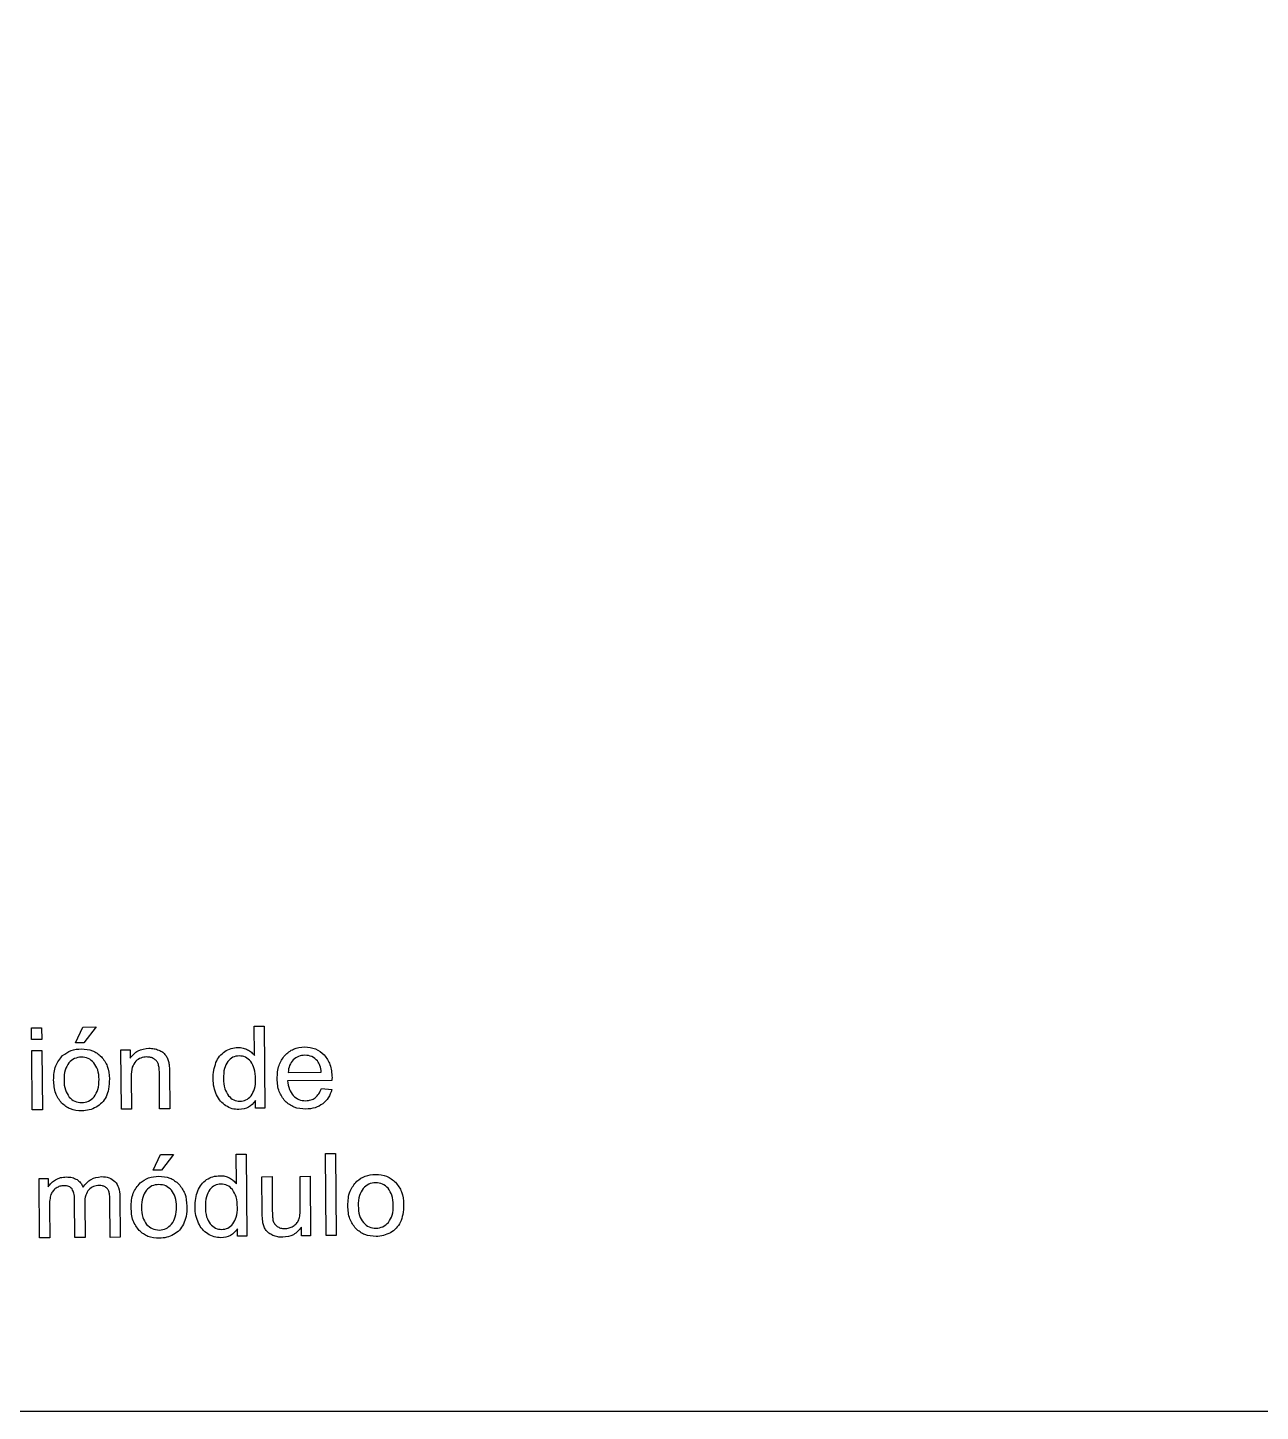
# Model space of a CAD drawing. Header units: millimetres. Extents: x -15 to 165, y 0 to 100.
# Drawn here: x 74.9 to 119.9, y 0 to 50.6 of the extents above; entities that cross this region are included whole.
import ezdxf

# ---------------------------------------------------------------- set-up
doc = ezdxf.new("R2010")
doc.units = ezdxf.units.MM
doc.layers.get('0').update_dxf_attribs({"linetype": 'CONTINUOUS'})

msp = doc.modelspace()

# ---------------------------------------------------------------- linework, layer by layer
for p, q in [((83.164, 14.088), (83.53, 14.091)), ((83.173, 13.012), (83.164, 14.088)), ((83.53, 14.091), (83.555, 11.091)), ((78.29, 13.221), (78.622, 13.224)), ((78.308, 11.048), (78.29, 13.221)), ((78.622, 13.224), (78.624, 12.915)), ((78.667, 12.238), (78.677, 11.051)), ((79.706, 11.059), (79.695, 12.381)), ((80.063, 12.399), (80.074, 11.062)), ((84.402, 12.394), (85.615, 12.404)), ((86.004, 12.104), (84.384, 12.091)), ((85.616, 11.808), (85.997, 11.764)), ((83.213, 11.088), (83.211, 11.363)), ((78.677, 11.051), (78.308, 11.048)), ((80.074, 11.062), (79.706, 11.059)), ((83.555, 11.091), (83.213, 11.088)), ((82.501, 9.4), (82.867, 9.403)), ((82.51, 8.324), (82.501, 9.4)), ((82.867, 9.403), (82.892, 6.404)), ((75.301, 8.514), (75.63, 8.516)), ((75.319, 6.34), (75.301, 8.514)), ((75.63, 8.516), (75.633, 8.212)), ((83.445, 8.581), (83.813, 8.585)), ((83.456, 7.235), (83.445, 8.581)), ((83.813, 8.585), (83.823, 7.379)), ((84.838, 8.593), (85.207, 8.596)), ((84.848, 7.429), (84.838, 8.593)), ((85.207, 8.596), (85.225, 6.423)), ((76.61, 6.351), (76.598, 7.763)), ((76.968, 7.617), (76.978, 6.354)), ((77.897, 6.362), (77.886, 7.731)), ((78.251, 7.857), (78.263, 6.365)), ((75.678, 7.471), (75.687, 6.344)), ((82.55, 6.401), (82.548, 6.675)), ((84.895, 6.42), (84.893, 6.739)), ((75.687, 6.344), (75.319, 6.34)), ((76.978, 6.354), (76.61, 6.351)), ((78.263, 6.365), (77.897, 6.362)), ((82.892, 6.404), (82.55, 6.401)), ((85.225, 6.423), (84.895, 6.42))]:
    msp.add_line(p, q)
msp.add_lwpolyline([(-13, 0), (163, 0, 0.414214), (165, 2), (165, 98, 0.414214), (163, 100), (-13, 100, 0.414214), (-15, 98), (-15, 3.001, 0.000086), (-15, 2.999), (-15, 2, 0.414214)], format="xyb", close=True)
for points in [[(75.392, 14.023), (75.395, 13.6), (75.027, 13.597), (75.023, 14.02)], [(77.385, 14.056), (76.939, 13.48), (76.634, 13.477), (76.902, 14.052)], [(75.399, 13.197), (75.417, 11.024), (75.048, 11.021), (75.03, 13.194)], [(80.217, 9.398), (79.772, 8.821), (79.467, 8.818), (79.734, 9.394)], [(86.137, 9.431), (86.162, 6.431), (85.794, 6.428), (85.769, 9.428)]]:
    msp.add_lwpolyline(points, close=True)
for points, knots in [([(76.159, 13.011), (76.259, 13.082), (76.463, 13.228), (76.713, 13.248), (76.841, 13.258)], [0, 0, 0, 0, 0.03599325, 0.07372353, 0.07372353, 0.07372353, 0.07372353]), ([(76.841, 13.258), (76.982, 13.248), (77.258, 13.229), (77.472, 13.055), (77.576, 12.97)], [0, 0, 0, 0, 0.04137942, 0.08067014, 0.08067014, 0.08067014, 0.08067014]), ([(78.624, 12.915), (78.713, 13.02), (78.893, 13.233), (79.172, 13.263), (79.313, 13.278)], [0, 0, 0, 0, 0.03972069, 0.08061728, 0.08061728, 0.08061728, 0.08061728]), ([(79.313, 13.278), (79.376, 13.276), (79.5, 13.272), (79.618, 13.231), (79.675, 13.211)], [0, 0, 0, 0, 0.01893491, 0.03699485, 0.03699485, 0.03699485, 0.03699485]), ([(79.675, 13.211), (79.725, 13.187), (79.821, 13.143), (79.89, 13.064), (79.923, 13.028)], [0, 0, 0, 0, 0.01655253, 0.03113135, 0.03113135, 0.03113135, 0.03113135]), ([(81.765, 12.751), (81.804, 12.834), (81.88, 12.996), (82.019, 13.106), (82.087, 13.16)], [0, 0, 0, 0, 0.02704852, 0.052673, 0.052673, 0.052673, 0.052673]), ([(82.087, 13.16), (82.161, 13.202), (82.312, 13.287), (82.484, 13.299), (82.571, 13.306)], [0, 0, 0, 0, 0.02529407, 0.05106588, 0.05106588, 0.05106588, 0.05106588]), ([(82.571, 13.306), (82.633, 13.303), (82.755, 13.298), (82.867, 13.249), (82.921, 13.226)], [0, 0, 0, 0, 0.01868613, 0.03624541, 0.03624541, 0.03624541, 0.03624541]), ([(82.921, 13.226), (82.97, 13.197), (83.066, 13.14), (83.137, 13.054), (83.173, 13.012)], [0, 0, 0, 0, 0.0168724, 0.03322061, 0.03322061, 0.03322061, 0.03322061]), ([(84.278, 13.017), (84.38, 13.106), (84.589, 13.289), (84.866, 13.313), (85.008, 13.326)], [0, 0, 0, 0, 0.03959806, 0.08111962, 0.08111962, 0.08111962, 0.08111962]), ([(85.008, 13.326), (85.146, 13.316), (85.415, 13.296), (85.621, 13.121), (85.722, 13.035)], [0, 0, 0, 0, 0.04028637, 0.07894998, 0.07894998, 0.07894998, 0.07894998]), ([(75.831, 12.114), (75.838, 12.297), (75.851, 12.633), (76.063, 12.892), (76.159, 13.011)], [0, 0, 0, 0, 0.05320662, 0.09786243, 0.09786243, 0.09786243, 0.09786243]), ([(76.387, 12.743), (76.335, 12.658), (76.217, 12.467), (76.212, 12.242), (76.21, 12.117)], [0, 0, 0, 0, 0.02931486, 0.06607475, 0.06607475, 0.06607475, 0.06607475]), ([(76.843, 12.953), (76.755, 12.944), (76.579, 12.925), (76.451, 12.803), (76.387, 12.743)], [0, 0, 0, 0, 0.02579577, 0.05154954, 0.05154954, 0.05154954, 0.05154954]), ([(77.301, 12.749), (77.235, 12.809), (77.106, 12.929), (76.931, 12.945), (76.843, 12.953)], [0, 0, 0, 0, 0.02577961, 0.05130489, 0.05130489, 0.05130489, 0.05130489]), ([(77.489, 12.14), (77.484, 12.261), (77.475, 12.482), (77.354, 12.666), (77.301, 12.749)], [0, 0, 0, 0, 0.03572271, 0.06482506, 0.06482506, 0.06482506, 0.06482506]), ([(77.576, 12.97), (77.66, 12.859), (77.839, 12.62), (77.857, 12.321), (77.867, 12.161)], [0, 0, 0, 0, 0.04096161, 0.0876776, 0.0876776, 0.0876776, 0.0876776]), ([(78.833, 12.806), (78.784, 12.736), (78.666, 12.567), (78.667, 12.359), (78.667, 12.238)], [0, 0, 0, 0, 0.02515052, 0.06045429, 0.06045429, 0.06045429, 0.06045429]), ([(79.238, 12.959), (79.162, 12.952), (79.013, 12.939), (78.892, 12.85), (78.833, 12.806)], [0, 0, 0, 0, 0.02223772, 0.04403611, 0.04403611, 0.04403611, 0.04403611]), ([(79.495, 12.894), (79.456, 12.913), (79.375, 12.953), (79.285, 12.957), (79.238, 12.959)], [0, 0, 0, 0, 0.01289825, 0.02678565, 0.02678565, 0.02678565, 0.02678565]), ([(79.649, 12.717), (79.631, 12.753), (79.595, 12.825), (79.529, 12.871), (79.495, 12.894)], [0, 0, 0, 0, 0.01166481, 0.02377636, 0.02377636, 0.02377636, 0.02377636]), ([(79.695, 12.381), (79.694, 12.447), (79.692, 12.561), (79.662, 12.671), (79.649, 12.717)], [0, 0, 0, 0, 0.0197002, 0.03405875, 0.03405875, 0.03405875, 0.03405875]), ([(79.923, 13.028), (79.949, 12.987), (80.002, 12.903), (80.027, 12.806), (80.04, 12.757)], [0, 0, 0, 0, 0.01433576, 0.02969322, 0.02969322, 0.02969322, 0.02969322]), ([(80.04, 12.757), (80.046, 12.71), (80.062, 12.591), (80.063, 12.471), (80.063, 12.399)], [0, 0, 0, 0, 0.01415239, 0.03590124, 0.03590124, 0.03590124, 0.03590124]), ([(81.661, 12.16), (81.664, 12.265), (81.67, 12.467), (81.734, 12.659), (81.765, 12.751)], [0, 0, 0, 0, 0.03114655, 0.0603137, 0.0603137, 0.0603137, 0.0603137]), ([(82.199, 12.797), (82.152, 12.712), (82.043, 12.517), (82.041, 12.291), (82.04, 12.163)], [0, 0, 0, 0, 0.02863785, 0.06626164, 0.06626164, 0.06626164, 0.06626164]), ([(82.608, 13.001), (82.529, 12.991), (82.369, 12.972), (82.256, 12.856), (82.199, 12.797)], [0, 0, 0, 0, 0.02308677, 0.04692503, 0.04692503, 0.04692503, 0.04692503]), ([(83.033, 12.796), (82.973, 12.856), (82.855, 12.974), (82.689, 12.992), (82.608, 13.001)], [0, 0, 0, 0, 0.02476168, 0.04851715, 0.04851715, 0.04851715, 0.04851715]), ([(83.211, 12.142), (83.207, 12.275), (83.201, 12.508), (83.084, 12.709), (83.033, 12.796)], [0, 0, 0, 0, 0.0389147, 0.0686612, 0.0686612, 0.0686612, 0.0686612]), ([(84.002, 12.163), (84.009, 12.331), (84.02, 12.643), (84.196, 12.899), (84.278, 13.017)], [0, 0, 0, 0, 0.04921302, 0.09134884, 0.09134884, 0.09134884, 0.09134884]), ([(84.589, 12.85), (84.538, 12.786), (84.432, 12.652), (84.412, 12.483), (84.402, 12.394)], [0, 0, 0, 0, 0.02396585, 0.050174, 0.050174, 0.050174, 0.050174]), ([(85.014, 13.023), (84.934, 13.016), (84.774, 13.001), (84.65, 12.9), (84.589, 12.85)], [0, 0, 0, 0, 0.02373718, 0.04687291, 0.04687291, 0.04687291, 0.04687291]), ([(85.472, 12.814), (85.409, 12.876), (85.281, 12.999), (85.103, 13.015), (85.014, 13.023)], [0, 0, 0, 0, 0.02575164, 0.05172875, 0.05172875, 0.05172875, 0.05172875]), ([(85.615, 12.404), (85.605, 12.486), (85.587, 12.634), (85.508, 12.759), (85.472, 12.814)], [0, 0, 0, 0, 0.02445113, 0.0439069, 0.0439069, 0.0439069, 0.0439069]), ([(85.722, 13.035), (85.804, 12.921), (85.98, 12.672), (85.997, 12.367), (86.006, 12.202)], [0, 0, 0, 0, 0.04128512, 0.08956477, 0.08956477, 0.08956477, 0.08956477]), ([(77.867, 12.161), (77.866, 12.035), (77.863, 11.807), (77.783, 11.595), (77.747, 11.5)], [0, 0, 0, 0, 0.03760627, 0.06764906, 0.06764906, 0.06764906, 0.06764906]), ([(81.786, 11.571), (81.75, 11.661), (81.676, 11.851), (81.666, 12.054), (81.661, 12.16)], [0, 0, 0, 0, 0.02902429, 0.060604, 0.060604, 0.060604, 0.060604]), ([(82.04, 12.163), (82.044, 12.038), (82.052, 11.814), (82.169, 11.625), (82.221, 11.541)], [0, 0, 0, 0, 0.03674118, 0.06584441, 0.06584441, 0.06584441, 0.06584441]), ([(84.289, 11.342), (84.206, 11.455), (84.029, 11.698), (84.012, 12.001), (84.002, 12.163)], [0, 0, 0, 0, 0.04102671, 0.08863407, 0.08863407, 0.08863407, 0.08863407]), ([(86.006, 12.202), (86.006, 12.189), (86.006, 12.156), (86.005, 12.123), (86.004, 12.104)], [0, 0, 0, 0, 0.004093074, 0.009825008, 0.009825008, 0.009825008, 0.009825008]), ([(76.12, 11.273), (76.037, 11.387), (75.856, 11.637), (75.84, 11.946), (75.831, 12.114)], [0, 0, 0, 0, 0.04147909, 0.09058715, 0.09058715, 0.09058715, 0.09058715]), ([(76.21, 12.117), (76.214, 11.992), (76.223, 11.766), (76.344, 11.577), (76.397, 11.493)], [0, 0, 0, 0, 0.03678524, 0.06616803, 0.06616803, 0.06616803, 0.06616803]), ([(77.312, 11.502), (77.364, 11.588), (77.482, 11.783), (77.486, 12.012), (77.489, 12.14)], [0, 0, 0, 0, 0.02967761, 0.06724986, 0.06724986, 0.06724986, 0.06724986]), ([(83.047, 11.538), (83.095, 11.62), (83.205, 11.805), (83.209, 12.021), (83.211, 12.142)], [0, 0, 0, 0, 0.02797041, 0.06354737, 0.06354737, 0.06354737, 0.06354737]), ([(84.384, 12.091), (84.395, 11.982), (84.417, 11.781), (84.536, 11.618), (84.591, 11.544)], [0, 0, 0, 0, 0.03219747, 0.05940571, 0.05940571, 0.05940571, 0.05940571]), ([(85.392, 11.467), (85.438, 11.511), (85.538, 11.607), (85.588, 11.738), (85.616, 11.808)], [0, 0, 0, 0, 0.01885996, 0.04130523, 0.04130523, 0.04130523, 0.04130523]), ([(85.997, 11.764), (85.963, 11.66), (85.897, 11.459), (85.742, 11.314), (85.668, 11.244)], [0, 0, 0, 0, 0.03228497, 0.06247734, 0.06247734, 0.06247734, 0.06247734]), ([(76.86, 10.986), (76.717, 10.996), (76.439, 11.014), (76.224, 11.189), (76.12, 11.273)], [0, 0, 0, 0, 0.0419038, 0.08113032, 0.08113032, 0.08113032, 0.08113032]), ([(76.397, 11.493), (76.462, 11.433), (76.593, 11.313), (76.769, 11.297), (76.857, 11.289)], [0, 0, 0, 0, 0.02580014, 0.05160094, 0.05160094, 0.05160094, 0.05160094]), ([(76.857, 11.289), (76.945, 11.299), (77.121, 11.318), (77.248, 11.44), (77.312, 11.502)], [0, 0, 0, 0, 0.02565561, 0.05146147, 0.05146147, 0.05146147, 0.05146147]), ([(77.747, 11.5), (77.701, 11.424), (77.608, 11.271), (77.459, 11.173), (77.384, 11.124)], [0, 0, 0, 0, 0.02636139, 0.05289797, 0.05289797, 0.05289797, 0.05289797]), ([(82.127, 11.174), (82.057, 11.226), (81.916, 11.334), (81.83, 11.491), (81.786, 11.571)], [0, 0, 0, 0, 0.02585686, 0.05287405, 0.05287405, 0.05287405, 0.05287405]), ([(82.606, 11.034), (82.521, 11.04), (82.351, 11.05), (82.202, 11.132), (82.127, 11.174)], [0, 0, 0, 0, 0.02519605, 0.05043907, 0.05043907, 0.05043907, 0.05043907]), ([(82.221, 11.541), (82.281, 11.481), (82.398, 11.366), (82.56, 11.347), (82.638, 11.337)], [0, 0, 0, 0, 0.02466476, 0.04761086, 0.04761086, 0.04761086, 0.04761086]), ([(83.211, 11.363), (83.134, 11.268), (82.978, 11.075), (82.731, 11.048), (82.606, 11.034)], [0, 0, 0, 0, 0.03521022, 0.07137415, 0.07137415, 0.07137415, 0.07137415]), ([(82.638, 11.337), (82.716, 11.347), (82.875, 11.367), (82.989, 11.48), (83.047, 11.538)], [0, 0, 0, 0, 0.02287045, 0.04672412, 0.04672412, 0.04672412, 0.04672412]), ([(85.047, 11.055), (84.899, 11.063), (84.615, 11.08), (84.394, 11.257), (84.289, 11.342)], [0, 0, 0, 0, 0.0433698, 0.08293628, 0.08293628, 0.08293628, 0.08293628]), ([(84.591, 11.544), (84.656, 11.489), (84.788, 11.378), (84.96, 11.364), (85.047, 11.358)], [0, 0, 0, 0, 0.02495011, 0.05036519, 0.05036519, 0.05036519, 0.05036519]), ([(85.047, 11.358), (85.111, 11.362), (85.235, 11.37), (85.341, 11.435), (85.392, 11.467)], [0, 0, 0, 0, 0.018963, 0.03667192, 0.03667192, 0.03667192, 0.03667192]), ([(85.668, 11.244), (85.578, 11.19), (85.388, 11.074), (85.165, 11.061), (85.047, 11.055)], [0, 0, 0, 0, 0.03097862, 0.0657662, 0.0657662, 0.0657662, 0.0657662]), ([(77.384, 11.124), (77.302, 11.084), (77.136, 11.005), (76.952, 10.993), (76.86, 10.986)], [0, 0, 0, 0, 0.02705164, 0.05459792, 0.05459792, 0.05459792, 0.05459792]), ([(81.424, 8.473), (81.498, 8.514), (81.649, 8.599), (81.821, 8.611), (81.908, 8.618)], [0, 0, 0, 0, 0.02529428, 0.05106585, 0.05106585, 0.05106585, 0.05106585]), ([(81.908, 8.618), (81.971, 8.615), (82.093, 8.61), (82.204, 8.562), (82.258, 8.538)], [0, 0, 0, 0, 0.01868613, 0.0362454, 0.0362454, 0.0362454, 0.0362454]), ([(86.915, 8.418), (87.014, 8.489), (87.218, 8.635), (87.468, 8.655), (87.596, 8.665)], [0, 0, 0, 0, 0.03599325, 0.07372341, 0.07372341, 0.07372341, 0.07372341]), ([(87.596, 8.665), (87.738, 8.655), (88.013, 8.636), (88.227, 8.462), (88.331, 8.378)], [0, 0, 0, 0, 0.04137977, 0.08067041, 0.08067041, 0.08067041, 0.08067041]), ([(75.633, 8.212), (75.669, 8.263), (75.743, 8.366), (75.849, 8.435), (75.903, 8.471)], [0, 0, 0, 0, 0.01869465, 0.03770112, 0.03770112, 0.03770112, 0.03770112]), ([(75.922, 8.167), (75.882, 8.136), (75.798, 8.071), (75.755, 7.975), (75.733, 7.926)], [0, 0, 0, 0, 0.01520353, 0.03108719, 0.03108719, 0.03108719, 0.03108719]), ([(75.903, 8.471), (75.962, 8.499), (76.084, 8.559), (76.219, 8.567), (76.289, 8.571)], [0, 0, 0, 0, 0.01957022, 0.04022861, 0.04022861, 0.04022861, 0.04022861]), ([(76.209, 8.251), (76.158, 8.247), (76.057, 8.24), (75.967, 8.191), (75.922, 8.167)], [0, 0, 0, 0, 0.0151035, 0.03019604, 0.03019604, 0.03019604, 0.03019604]), ([(76.505, 8.131), (76.467, 8.166), (76.385, 8.244), (76.271, 8.249), (76.209, 8.251)], [0, 0, 0, 0, 0.01502241, 0.03288709, 0.03288709, 0.03288709, 0.03288709]), ([(76.289, 8.571), (76.363, 8.569), (76.503, 8.565), (76.627, 8.503), (76.685, 8.474)], [0, 0, 0, 0, 0.02211566, 0.0412776, 0.0412776, 0.0412776, 0.0412776]), ([(76.598, 7.763), (76.596, 7.836), (76.592, 7.966), (76.532, 8.081), (76.505, 8.131)], [0, 0, 0, 0, 0.02160466, 0.0383725, 0.0383725, 0.0383725, 0.0383725]), ([(76.685, 8.474), (76.733, 8.437), (76.831, 8.363), (76.88, 8.252), (76.906, 8.196)], [0, 0, 0, 0, 0.01783485, 0.03602073, 0.03602073, 0.03602073, 0.03602073]), ([(76.906, 8.196), (76.995, 8.307), (77.168, 8.524), (77.441, 8.563), (77.574, 8.582)], [0, 0, 0, 0, 0.04117513, 0.07981405, 0.07981405, 0.07981405, 0.07981405]), ([(77.115, 8.106), (77.072, 8.042), (76.973, 7.895), (76.969, 7.717), (76.968, 7.617)], [0, 0, 0, 0, 0.02284715, 0.0520753, 0.0520753, 0.0520753, 0.0520753]), ([(77.494, 8.262), (77.422, 8.255), (77.279, 8.243), (77.169, 8.151), (77.115, 8.106)], [0, 0, 0, 0, 0.02131882, 0.04187903, 0.04187903, 0.04187903, 0.04187903]), ([(77.716, 8.204), (77.682, 8.221), (77.613, 8.257), (77.535, 8.26), (77.494, 8.262)], [0, 0, 0, 0, 0.01115802, 0.02311946, 0.02311946, 0.02311946, 0.02311946]), ([(77.574, 8.582), (77.673, 8.577), (77.857, 8.57), (78.004, 8.458), (78.072, 8.407)], [0, 0, 0, 0, 0.02894653, 0.05398209, 0.05398209, 0.05398209, 0.05398209]), ([(77.847, 8.049), (77.832, 8.08), (77.802, 8.143), (77.745, 8.184), (77.716, 8.204)], [0, 0, 0, 0, 0.01011807, 0.02063636, 0.02063636, 0.02063636, 0.02063636]), ([(78.072, 8.407), (78.124, 8.334), (78.239, 8.17), (78.246, 7.969), (78.251, 7.857)], [0, 0, 0, 0, 0.02621672, 0.05891675, 0.05891675, 0.05891675, 0.05891675]), ([(78.664, 7.455), (78.67, 7.638), (78.683, 7.975), (78.895, 8.234), (78.992, 8.352)], [0, 0, 0, 0, 0.05320663, 0.09786258, 0.09786258, 0.09786258, 0.09786258]), ([(78.992, 8.352), (79.091, 8.423), (79.295, 8.569), (79.545, 8.589), (79.673, 8.599)], [0, 0, 0, 0, 0.03599305, 0.07372344, 0.07372344, 0.07372344, 0.07372344]), ([(79.676, 8.294), (79.588, 8.285), (79.412, 8.266), (79.283, 8.145), (79.219, 8.084)], [0, 0, 0, 0, 0.02579566, 0.0515495, 0.0515495, 0.0515495, 0.0515495]), ([(79.673, 8.599), (79.814, 8.589), (80.09, 8.57), (80.304, 8.396), (80.408, 8.312)], [0, 0, 0, 0, 0.04137953, 0.08067018, 0.08067018, 0.08067018, 0.08067018]), ([(80.133, 8.09), (80.068, 8.15), (79.938, 8.27), (79.763, 8.286), (79.676, 8.294)], [0, 0, 0, 0, 0.02577961, 0.05130488, 0.05130488, 0.05130488, 0.05130488]), ([(80.408, 8.312), (80.492, 8.2), (80.671, 7.961), (80.69, 7.662), (80.699, 7.503)], [0, 0, 0, 0, 0.04096169, 0.08767762, 0.08767762, 0.08767762, 0.08767762]), ([(81.102, 8.064), (81.141, 8.146), (81.217, 8.308), (81.356, 8.419), (81.424, 8.473)], [0, 0, 0, 0, 0.02704843, 0.05267289, 0.05267289, 0.05267289, 0.05267289]), ([(81.536, 8.109), (81.489, 8.025), (81.38, 7.829), (81.378, 7.603), (81.377, 7.476)], [0, 0, 0, 0, 0.02863788, 0.06626159, 0.06626159, 0.06626159, 0.06626159]), ([(81.945, 8.313), (81.866, 8.304), (81.706, 8.284), (81.594, 8.168), (81.536, 8.109)], [0, 0, 0, 0, 0.02308677, 0.04692503, 0.04692503, 0.04692503, 0.04692503]), ([(82.37, 8.108), (82.31, 8.168), (82.192, 8.287), (82.026, 8.304), (81.945, 8.313)], [0, 0, 0, 0, 0.02476151, 0.0485172, 0.0485172, 0.0485172, 0.0485172]), ([(82.258, 8.538), (82.307, 8.509), (82.403, 8.452), (82.475, 8.366), (82.51, 8.324)], [0, 0, 0, 0, 0.01687241, 0.0332206, 0.0332206, 0.0332206, 0.0332206]), ([(82.548, 7.455), (82.544, 7.587), (82.538, 7.82), (82.421, 8.021), (82.37, 8.108)], [0, 0, 0, 0, 0.03891467, 0.06866123, 0.06866123, 0.06866123, 0.06866123]), ([(86.587, 7.521), (86.594, 7.704), (86.606, 8.04), (86.818, 8.3), (86.915, 8.418)], [0, 0, 0, 0, 0.05320665, 0.09786246, 0.09786246, 0.09786246, 0.09786246]), ([(87.142, 8.15), (87.09, 8.065), (86.972, 7.875), (86.968, 7.649), (86.965, 7.524)], [0, 0, 0, 0, 0.0293149, 0.06607484, 0.06607484, 0.06607484, 0.06607484]), ([(87.599, 8.36), (87.511, 8.351), (87.335, 8.332), (87.206, 8.211), (87.142, 8.15)], [0, 0, 0, 0, 0.02579542, 0.05154927, 0.05154927, 0.05154927, 0.05154927]), ([(88.056, 8.156), (87.991, 8.216), (87.862, 8.336), (87.686, 8.352), (87.599, 8.36)], [0, 0, 0, 0, 0.0257798, 0.05130507, 0.05130507, 0.05130507, 0.05130507]), ([(88.244, 7.547), (88.239, 7.669), (88.23, 7.889), (88.11, 8.074), (88.056, 8.156)], [0, 0, 0, 0, 0.03572271, 0.06482497, 0.06482497, 0.06482497, 0.06482497]), ([(88.331, 8.378), (88.415, 8.266), (88.595, 8.027), (88.613, 7.728), (88.623, 7.569)], [0, 0, 0, 0, 0.04096156, 0.0876775, 0.0876775, 0.0876775, 0.0876775]), ([(75.733, 7.926), (75.716, 7.862), (75.678, 7.713), (75.678, 7.559), (75.678, 7.471)], [0, 0, 0, 0, 0.01974425, 0.04597997, 0.04597997, 0.04597997, 0.04597997]), ([(77.886, 7.731), (77.885, 7.795), (77.884, 7.902), (77.858, 8.006), (77.847, 8.049)], [0, 0, 0, 0, 0.01902685, 0.03212078, 0.03212078, 0.03212078, 0.03212078]), ([(79.219, 8.084), (79.167, 7.999), (79.049, 7.809), (79.045, 7.583), (79.042, 7.458)], [0, 0, 0, 0, 0.02931479, 0.06607473, 0.06607473, 0.06607473, 0.06607473]), ([(80.321, 7.481), (80.316, 7.603), (80.307, 7.824), (80.187, 8.008), (80.133, 8.09)], [0, 0, 0, 0, 0.03572271, 0.06482497, 0.06482497, 0.06482497, 0.06482497]), ([(80.998, 7.472), (81.001, 7.577), (81.007, 7.779), (81.071, 7.971), (81.102, 8.064)], [0, 0, 0, 0, 0.03114652, 0.06031366, 0.06031366, 0.06031366, 0.06031366]), ([(78.952, 6.614), (78.869, 6.729), (78.688, 6.978), (78.672, 7.287), (78.664, 7.455)], [0, 0, 0, 0, 0.04147911, 0.09058717, 0.09058717, 0.09058717, 0.09058717]), ([(79.042, 7.458), (79.047, 7.333), (79.055, 7.108), (79.176, 6.918), (79.229, 6.835)], [0, 0, 0, 0, 0.03678532, 0.066168, 0.066168, 0.066168, 0.066168]), ([(80.144, 6.843), (80.196, 6.929), (80.315, 7.124), (80.319, 7.353), (80.321, 7.481)], [0, 0, 0, 0, 0.02967756, 0.06724982, 0.06724982, 0.06724982, 0.06724982]), ([(80.699, 7.503), (80.698, 7.376), (80.695, 7.148), (80.615, 6.936), (80.579, 6.842)], [0, 0, 0, 0, 0.03760625, 0.0676491, 0.0676491, 0.0676491, 0.0676491]), ([(81.123, 6.883), (81.087, 6.974), (81.013, 7.163), (81.003, 7.366), (80.998, 7.472)], [0, 0, 0, 0, 0.02902419, 0.06060396, 0.06060396, 0.06060396, 0.06060396]), ([(81.377, 7.476), (81.381, 7.351), (81.389, 7.126), (81.506, 6.937), (81.558, 6.853)], [0, 0, 0, 0, 0.03674124, 0.06584446, 0.06584446, 0.06584446, 0.06584446]), ([(82.384, 6.851), (82.432, 6.932), (82.542, 7.117), (82.546, 7.333), (82.548, 7.455)], [0, 0, 0, 0, 0.02797041, 0.06354737, 0.06354737, 0.06354737, 0.06354737]), ([(83.481, 6.891), (83.475, 6.938), (83.458, 7.052), (83.457, 7.167), (83.456, 7.235)], [0, 0, 0, 0, 0.01411906, 0.03448837, 0.03448837, 0.03448837, 0.03448837]), ([(83.823, 7.379), (83.824, 7.299), (83.824, 7.168), (83.842, 7.04), (83.849, 6.991)], [0, 0, 0, 0, 0.02415395, 0.03898426, 0.03898426, 0.03898426, 0.03898426]), ([(84.791, 7.004), (84.808, 7.063), (84.848, 7.202), (84.848, 7.346), (84.848, 7.429)], [0, 0, 0, 0, 0.01849422, 0.04307161, 0.04307161, 0.04307161, 0.04307161]), ([(86.875, 6.68), (86.792, 6.794), (86.611, 7.044), (86.595, 7.353), (86.587, 7.521)], [0, 0, 0, 0, 0.04147911, 0.09058715, 0.09058715, 0.09058715, 0.09058715]), ([(86.965, 7.524), (86.97, 7.399), (86.978, 7.173), (87.099, 6.984), (87.153, 6.9)], [0, 0, 0, 0, 0.03678532, 0.06616811, 0.06616811, 0.06616811, 0.06616811]), ([(88.067, 6.909), (88.12, 6.995), (88.238, 7.19), (88.242, 7.419), (88.244, 7.547)], [0, 0, 0, 0, 0.02967767, 0.0672499, 0.0672499, 0.0672499, 0.0672499]), ([(88.623, 7.569), (88.621, 7.442), (88.619, 7.214), (88.538, 7.002), (88.502, 6.908)], [0, 0, 0, 0, 0.03760623, 0.06764908, 0.06764908, 0.06764908, 0.06764908]), ([(79.692, 6.328), (79.549, 6.337), (79.271, 6.355), (79.056, 6.53), (78.952, 6.614)], [0, 0, 0, 0, 0.04190379, 0.08113031, 0.08113031, 0.08113031, 0.08113031]), ([(79.229, 6.835), (79.295, 6.774), (79.425, 6.654), (79.601, 6.639), (79.69, 6.631)], [0, 0, 0, 0, 0.02580013, 0.05160092, 0.05160092, 0.05160092, 0.05160092]), ([(79.69, 6.631), (79.777, 6.64), (79.953, 6.659), (80.08, 6.782), (80.144, 6.843)], [0, 0, 0, 0, 0.02565561, 0.05146136, 0.05146136, 0.05146136, 0.05146136]), ([(80.579, 6.842), (80.533, 6.766), (80.44, 6.613), (80.291, 6.514), (80.216, 6.465)], [0, 0, 0, 0, 0.02636134, 0.05289784, 0.05289784, 0.05289784, 0.05289784]), ([(81.464, 6.486), (81.395, 6.539), (81.253, 6.647), (81.167, 6.803), (81.123, 6.883)], [0, 0, 0, 0, 0.02585686, 0.05287418, 0.05287418, 0.05287418, 0.05287418]), ([(81.558, 6.853), (81.618, 6.793), (81.735, 6.678), (81.897, 6.659), (81.975, 6.65)], [0, 0, 0, 0, 0.02466476, 0.04761084, 0.04761084, 0.04761084, 0.04761084]), ([(82.548, 6.675), (82.471, 6.58), (82.315, 6.387), (82.068, 6.36), (81.943, 6.347)], [0, 0, 0, 0, 0.03521018, 0.07137411, 0.07137411, 0.07137411, 0.07137411]), ([(81.975, 6.65), (82.053, 6.659), (82.212, 6.679), (82.326, 6.792), (82.384, 6.851)], [0, 0, 0, 0, 0.02287045, 0.04672412, 0.04672412, 0.04672412, 0.04672412]), ([(83.597, 6.619), (83.572, 6.659), (83.518, 6.744), (83.494, 6.841), (83.481, 6.891)], [0, 0, 0, 0, 0.01418671, 0.02975706, 0.02975706, 0.02975706, 0.02975706]), ([(83.846, 6.436), (83.795, 6.46), (83.7, 6.505), (83.63, 6.583), (83.597, 6.619)], [0, 0, 0, 0, 0.01673975, 0.03119166, 0.03119166, 0.03119166, 0.03119166]), ([(83.849, 6.991), (83.864, 6.945), (83.893, 6.856), (83.964, 6.794), (83.998, 6.764)], [0, 0, 0, 0, 0.01405721, 0.02761009, 0.02761009, 0.02761009, 0.02761009]), ([(83.998, 6.764), (84.039, 6.74), (84.125, 6.69), (84.225, 6.685), (84.277, 6.683)], [0, 0, 0, 0, 0.0140365, 0.02942233, 0.02942233, 0.02942233, 0.02942233]), ([(84.893, 6.739), (84.802, 6.631), (84.622, 6.416), (84.344, 6.382), (84.206, 6.365)], [0, 0, 0, 0, 0.04072966, 0.08083601, 0.08083601, 0.08083601, 0.08083601]), ([(84.277, 6.683), (84.332, 6.687), (84.441, 6.695), (84.539, 6.745), (84.588, 6.771)], [0, 0, 0, 0, 0.01620386, 0.03253777, 0.03253777, 0.03253777, 0.03253777]), ([(84.588, 6.771), (84.632, 6.801), (84.719, 6.862), (84.768, 6.957), (84.791, 7.004)], [0, 0, 0, 0, 0.01595193, 0.03138279, 0.03138279, 0.03138279, 0.03138279]), ([(87.615, 6.394), (87.472, 6.403), (87.195, 6.421), (86.979, 6.596), (86.875, 6.68)], [0, 0, 0, 0, 0.04190356, 0.08113027, 0.08113027, 0.08113027, 0.08113027]), ([(87.153, 6.9), (87.218, 6.84), (87.348, 6.72), (87.525, 6.704), (87.613, 6.697)], [0, 0, 0, 0, 0.02579994, 0.05160073, 0.05160073, 0.05160073, 0.05160073]), ([(87.613, 6.697), (87.7, 6.706), (87.876, 6.725), (88.004, 6.848), (88.067, 6.909)], [0, 0, 0, 0, 0.02565584, 0.05146159, 0.05146159, 0.05146159, 0.05146159]), ([(88.502, 6.908), (88.456, 6.831), (88.363, 6.679), (88.214, 6.58), (88.139, 6.531)], [0, 0, 0, 0, 0.0263612, 0.05289808, 0.05289808, 0.05289808, 0.05289808]), ([(80.216, 6.465), (80.134, 6.426), (79.968, 6.346), (79.785, 6.334), (79.692, 6.328)], [0, 0, 0, 0, 0.02705153, 0.05459792, 0.05459792, 0.05459792, 0.05459792]), ([(81.943, 6.347), (81.858, 6.352), (81.688, 6.362), (81.539, 6.445), (81.464, 6.486)], [0, 0, 0, 0, 0.02519605, 0.05043905, 0.05043905, 0.05043905, 0.05043905]), ([(84.206, 6.365), (84.144, 6.368), (84.02, 6.372), (83.904, 6.415), (83.846, 6.436)], [0, 0, 0, 0, 0.01868762, 0.03686522, 0.03686522, 0.03686522, 0.03686522]), ([(88.139, 6.531), (88.057, 6.492), (87.891, 6.412), (87.708, 6.4), (87.615, 6.394)], [0, 0, 0, 0, 0.02705175, 0.05459791, 0.05459791, 0.05459791, 0.05459791])]:
    msp.add_open_spline(points, degree=3, knots=knots)

doc.saveas('drawing.dxf')
